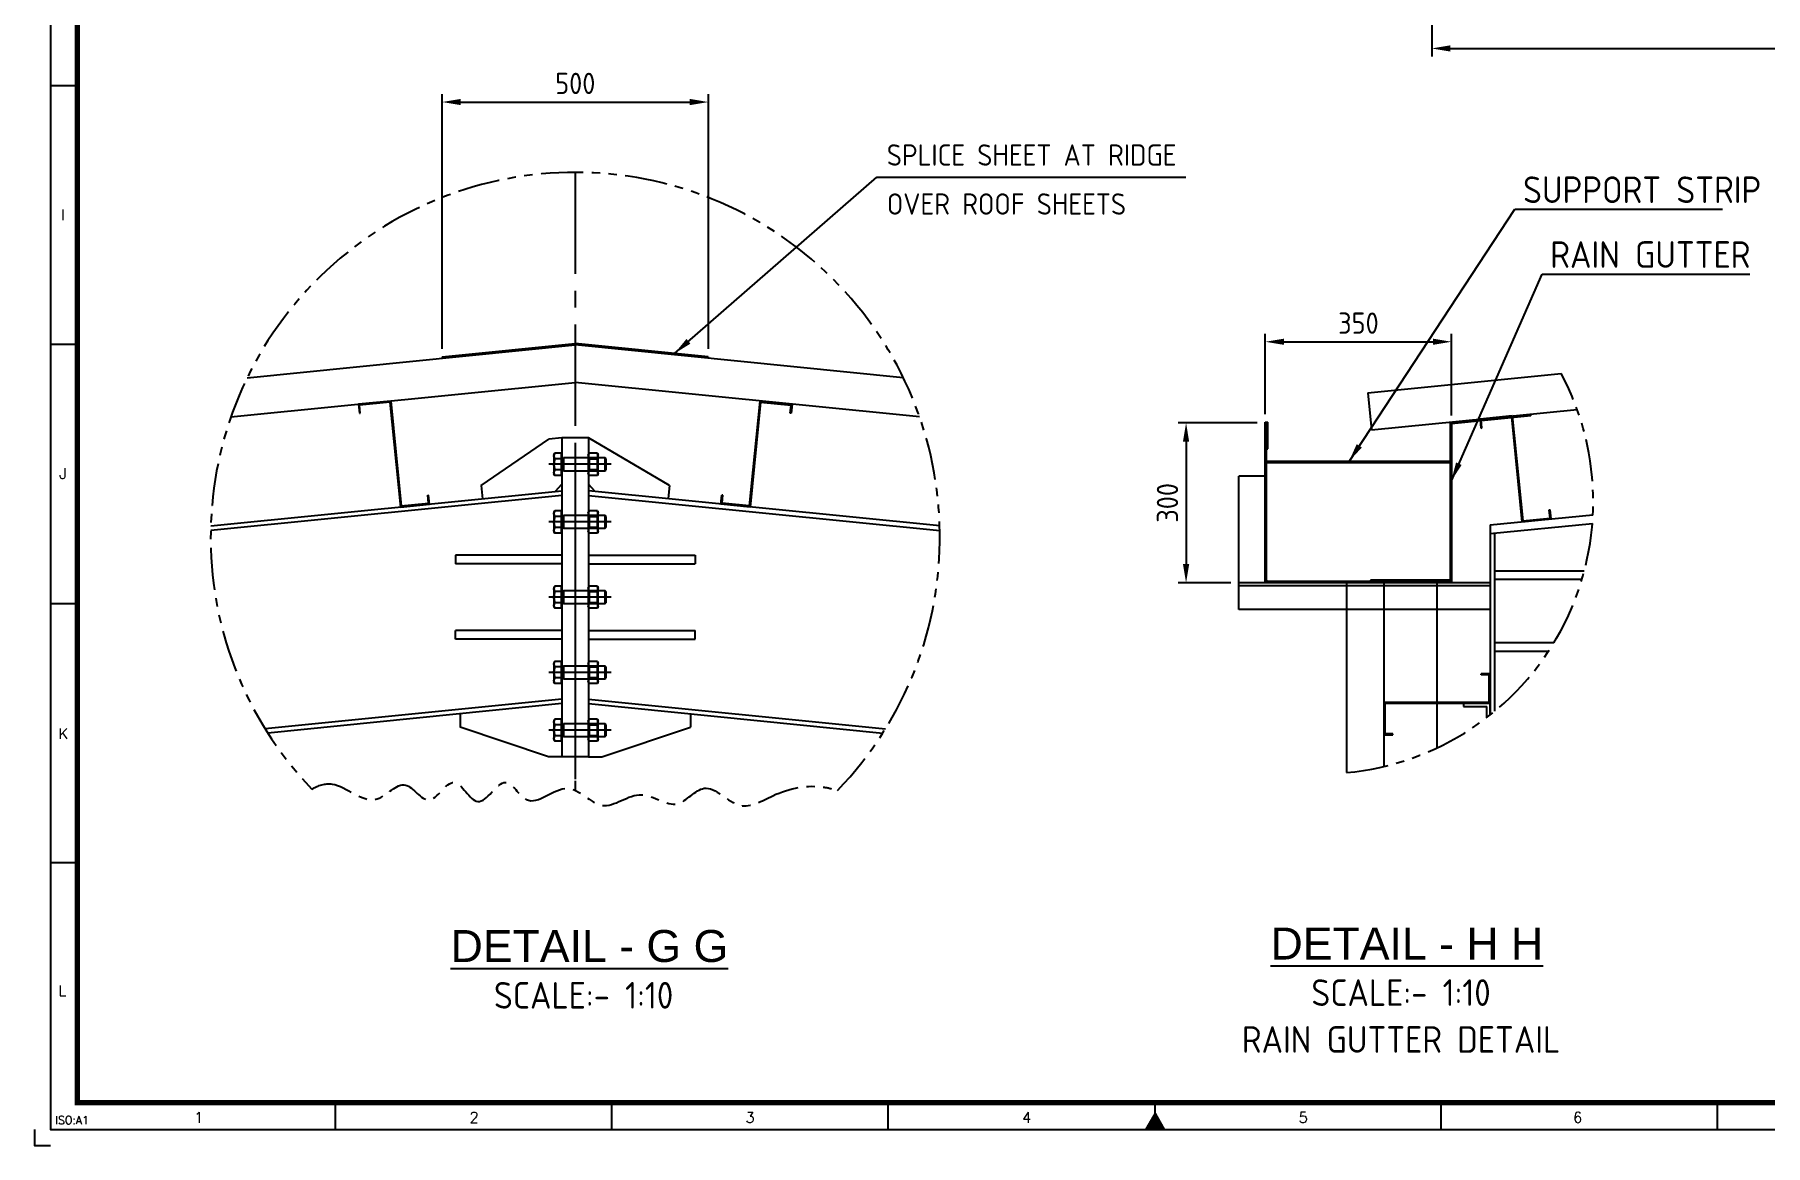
# Model space of a CAD drawing. Header units: millimetres. Extents: x -66 to 3621, y -1 to 3307.
# Drawn here: x 0 to 325.1, y 2714.3 to 2923 of the extents above; entities that cross this region are included whole.
import ezdxf
from ezdxf.enums import TextEntityAlignment as Align

# ---------------------------------------------------------------- set-up
doc = ezdxf.new("R2010")
doc.units = ezdxf.units.MM
doc.linetypes.add('CENTER2', pattern=[28.575, 19.05, -3.175, 3.175, -3.175])
doc.linetypes.add('PHANTOM2', pattern=[31.75, 15.875, -3.175, 3.175, -3.175, 3.175, -3.175])
for name, color, linetype in [('BORDER', 6, 'Continuous'), ('MAIN-1', 7, 'Continuous'), ('MAIN-2', 7, 'Continuous')]:
    doc.layers.add(name, color=color, linetype=linetype)
doc.styles.add('ACISOTS', font='isocp.shx')
doc.styles.add('ROMANS', font='romans.shx', dxfattribs={"width": 0.8})
doc.styles.get("Standard").update_dxf_attribs({"font": 'arial.ttf'})
doc.dimstyles.new('ISO-25', dxfattribs={"dimtxt": 4, "dimasz": 3.5, "dimexe": 1.5, "dimexo": 1.5, "dimgap": 1.5, "dimtad": 1, "dimtxsty": 'Standard', "dimcen": 0, "dimadec": 0, "dimazin": 0, "dimtfac": 1, "dimtmove": 0, "dimatfit": 3, "dimfxl": 1, "dimarcsym": 0})

# ---------------------------------------------------------------- blocks, each defined once
blk = doc.blocks.new('A1B')
at = {"layer": 'BORDER', "color": 1}
for p, q in [((3, 199.17), (8, 199.17)), ((3, 150.51), (8, 150.51)), ((3, 101.84), (8, 101.84)), ((3, 53.17), (8, 53.17)), ((56.44, 8), (56.44, 3)), ((108.38, 8), (108.38, 3)), ((160.31, 8), (160.31, 3)), ((264.19, 8), (264.19, 3)), ((316.12, 8), (316.12, 3))]:
    blk.add_line(p, q, dxfattribs=at)
at = {"layer": 'BORDER'}
for p, q in [((210.5, 5), (210.5, 8)), ((210.5, 5), (210.5, 8)), ((210.5, 3), (210.5, 8)), ((210.5, 6), (208.77, 3)), ((210.5, 6), (212.23, 3))]:
    blk.add_line(p, q, dxfattribs=at)
blk.add_lwpolyline([(837, 3), (837, 590), (3, 590), (3, 3)], close=True, dxfattribs=at)
at = {"layer": 'BORDER', "const_width": 1}
blk.add_lwpolyline([(8, 8), (832, 8), (832, 585), (8, 585)], close=True, dxfattribs=at)
at = {"layer": 'BORDER', "color": 1}
blk.add_lwpolyline([(0, 3), (0, 0), (3, 0)], dxfattribs=at)
at = {"layer": 'BORDER'}
blk.add_solid([(212.23, 3), (208.77, 3), (210.5, 6)], dxfattribs=at)
at = {"layer": 'BORDER', "color": 1, "style": 'ROMANS'}
for s, height, p in [('I', 2, (5.31, 173.82)), ('J', 2, (5.33, 125.23)), ('K', 2, (5.38, 76.36)), ('L', 2, (5.2, 28.07)), ('ISO:A1', 1.5, (7.03, 4)), ('1', 2, (30.81, 4.25)), ('2', 2, (82.56, 4.25)), ('3', 2, (134.41, 4.25)), ('4', 2, (186.37, 4.25)), ('5', 2, (238.32, 4.25)), ('6', 2, (289.89, 4.25))]:
    blk.add_text(s, height=height, dxfattribs=at).set_placement(p, align=Align.CENTER)
blk = doc.blocks.new('A$7E9510B2D7BB')
at = {"color": 4}
for p, q in [((61, 200), (0, 200)), ((0, 200), (0, 183)), ((1.8, 183), (1.8, 198.2)), ((59.2, 198.2), (1.8, 198.2)), ((59.2, 198.2), (59.2, 0)), ((61, 200), (61, 1.8)), ((0, 183), (1.8, 183)), ((59.2, 0), (114.2, 0)), ((61, 1.8), (112.4, 1.8)), ((112.4, 1.8), (112.4, 17)), ((112.4, 17), (114.2, 17)), ((114.2, 0), (114.2, 17))]:
    blk.add_line(p, q, dxfattribs=at)
blk = doc.blocks.new('A$7E96CE153525B')
blk.add_line((2.338, 0.416), (0, 0.416))
at = {"layer": 'MAIN-1'}
for p, q in [((0.192, 0.776), (0.224, 0.831)), ((0.192, 0.776), (0.192, 0.727)), ((0.192, 0.737), (0.193, 0.747)), ((0.192, 0.727), (0.192, 0.737)), ((0.192, 0.727), (0.192, 0.416)), ((0.192, 0.717), (0.192, 0.727)), ((0.193, 0.708), (0.192, 0.717)), ((0.193, 0.747), (0.195, 0.757)), ((0.195, 0.698), (0.193, 0.708)), ((0.195, 0.757), (0.197, 0.767)), ((0.197, 0.688), (0.195, 0.698)), ((0.197, 0.767), (0.2, 0.778)), ((0.2, 0.677), (0.197, 0.688)), ((0.2, 0.778), (0.203, 0.788)), ((0.203, 0.667), (0.2, 0.677)), ((0.203, 0.788), (0.208, 0.798)), ((0.208, 0.657), (0.203, 0.667)), ((0.208, 0.798), (0.212, 0.809)), ((0.212, 0.646), (0.208, 0.657)), ((0.212, 0.809), (0.218, 0.82)), ((0.218, 0.82), (0.224, 0.831)), ((0.476, 0.831), (0.224, 0.831)), ((0.476, 0.624), (0.476, 0.831)), ((0.49, 0.752), (0.476, 0.766)), ((0.492, 0.752), (0.49, 0.752)), ((0.49, 0.752), (0.49, 0.08)), ((0.492, 0.752), (0.492, 0.08)), ((0.52, 0.656), (0.508, 0.656)), ((0.508, 0.656), (0.508, 0.416)), ((0.552, 0.623), (0.52, 0.656)), ((0.52, 0.656), (0.52, 0.176)), ((2.114, 0.656), (0.552, 0.656)), ((0.552, 0.656), (0.552, 0.176)), ((1.476, 0.746), (1.511, 0.831)), ((1.476, 0.746), (1.476, 0.086)), ((1.488, 0.733), (1.489, 0.743)), ((1.488, 0.722), (1.488, 0.733)), ((1.489, 0.712), (1.488, 0.722)), ((1.489, 0.743), (1.49, 0.753)), ((1.49, 0.702), (1.489, 0.712)), ((1.49, 0.753), (1.491, 0.763)), ((1.491, 0.692), (1.49, 0.702)), ((1.491, 0.763), (1.493, 0.774)), ((1.493, 0.681), (1.491, 0.692)), ((1.493, 0.774), (1.495, 0.785)), ((1.495, 0.67), (1.493, 0.681)), ((1.495, 0.785), (1.498, 0.796)), ((1.498, 0.659), (1.495, 0.67)), ((1.498, 0.796), (1.502, 0.807)), ((1.502, 0.648), (1.498, 0.659)), ((1.502, 0.807), (1.506, 0.819)), ((1.506, 0.819), (1.511, 0.831)), ((1.822, 0.831), (1.511, 0.831)), ((1.822, 0.831), (1.856, 0.746)), ((1.822, 0.831), (1.826, 0.819)), ((1.826, 0.819), (1.83, 0.807)), ((1.83, 0.807), (1.834, 0.796)), ((1.834, 0.659), (1.83, 0.648)), ((1.834, 0.796), (1.837, 0.785)), ((1.837, 0.67), (1.834, 0.659)), ((1.837, 0.785), (1.839, 0.774)), ((1.839, 0.681), (1.837, 0.67)), ((1.839, 0.774), (1.841, 0.763)), ((1.841, 0.692), (1.839, 0.681)), ((1.841, 0.763), (1.843, 0.753)), ((1.843, 0.702), (1.841, 0.692)), ((1.843, 0.753), (1.844, 0.743)), ((1.844, 0.712), (1.843, 0.702)), ((1.844, 0.743), (1.844, 0.733)), ((1.844, 0.733), (1.844, 0.722)), ((1.844, 0.722), (1.844, 0.712)), ((1.856, 0.086), (1.856, 0.746)), ((2.146, 0.623), (2.114, 0.656)), ((2.114, 0.656), (2.114, 0.176)), ((0.192, 0.436), (0.193, 0.456)), ((0.192, 0.416), (0.192, 0.436)), ((0.192, 0.396), (0.192, 0.416)), ((0.192, 0.416), (0.192, 0.104)), ((0.193, 0.376), (0.192, 0.396)), ((0.192, 0.114), (0.193, 0.124)), ((0.192, 0.104), (0.192, 0.114)), ((0.192, 0.104), (0.192, 0.056)), ((0.192, 0.094), (0.192, 0.104)), ((0.193, 0.084), (0.192, 0.094)), ((0.224, 0), (0.192, 0.056)), ((0.193, 0.456), (0.195, 0.475)), ((0.195, 0.356), (0.193, 0.376)), ((0.193, 0.124), (0.195, 0.134)), ((0.195, 0.074), (0.193, 0.084)), ((0.195, 0.475), (0.197, 0.496)), ((0.197, 0.336), (0.195, 0.356)), ((0.195, 0.134), (0.197, 0.144)), ((0.197, 0.064), (0.195, 0.074)), ((0.197, 0.496), (0.2, 0.516)), ((0.2, 0.316), (0.197, 0.336)), ((0.197, 0.144), (0.2, 0.154)), ((0.2, 0.054), (0.197, 0.064)), ((0.2, 0.516), (0.203, 0.536)), ((0.203, 0.295), (0.2, 0.316)), ((0.2, 0.154), (0.203, 0.164)), ((0.203, 0.044), (0.2, 0.054)), ((0.203, 0.536), (0.208, 0.557)), ((0.208, 0.274), (0.203, 0.295)), ((0.203, 0.164), (0.208, 0.175)), ((0.208, 0.033), (0.203, 0.044)), ((0.208, 0.557), (0.212, 0.579)), ((0.212, 0.253), (0.208, 0.274)), ((0.208, 0.175), (0.212, 0.185)), ((0.212, 0.022), (0.208, 0.033)), ((0.218, 0.635), (0.212, 0.646)), ((0.212, 0.579), (0.218, 0.601)), ((0.218, 0.231), (0.212, 0.253)), ((0.212, 0.185), (0.218, 0.196)), ((0.218, 0.011), (0.212, 0.022)), ((0.224, 0.624), (0.218, 0.635)), ((0.218, 0.601), (0.224, 0.624)), ((0.224, 0.208), (0.218, 0.231)), ((0.218, 0.196), (0.224, 0.208)), ((0.224, 0), (0.218, 0.011)), ((0.476, 0.624), (0.224, 0.624)), ((0.476, 0.208), (0.224, 0.208)), ((0.476, 0), (0.224, 0)), ((0.476, 0.208), (0.476, 0.624)), ((0.476, 0), (0.476, 0.208)), ((0.476, 0.066), (0.49, 0.08)), ((0.49, 0.08), (0.492, 0.08)), ((0.508, 0.416), (0.508, 0.176)), ((0.508, 0.176), (0.52, 0.176)), ((0.52, 0.176), (0.552, 0.208)), ((0.552, 0.176), (2.114, 0.176)), ((1.511, 0), (1.476, 0.086)), ((1.488, 0.426), (1.489, 0.446)), ((1.488, 0.406), (1.488, 0.426)), ((1.489, 0.385), (1.488, 0.406)), ((1.488, 0.109), (1.489, 0.119)), ((1.488, 0.099), (1.488, 0.109)), ((1.489, 0.089), (1.488, 0.099)), ((1.489, 0.446), (1.49, 0.467)), ((1.49, 0.365), (1.489, 0.385)), ((1.489, 0.119), (1.49, 0.129)), ((1.49, 0.078), (1.489, 0.089)), ((1.49, 0.467), (1.491, 0.487)), ((1.491, 0.344), (1.49, 0.365)), ((1.49, 0.129), (1.491, 0.14)), ((1.491, 0.068), (1.49, 0.078)), ((1.491, 0.487), (1.493, 0.509)), ((1.493, 0.323), (1.491, 0.344)), ((1.491, 0.14), (1.493, 0.15)), ((1.493, 0.057), (1.491, 0.068)), ((1.493, 0.509), (1.495, 0.53)), ((1.495, 0.301), (1.493, 0.323)), ((1.493, 0.15), (1.495, 0.161)), ((1.495, 0.047), (1.493, 0.057)), ((1.495, 0.53), (1.498, 0.552)), ((1.498, 0.279), (1.495, 0.301)), ((1.495, 0.161), (1.498, 0.172)), ((1.498, 0.036), (1.495, 0.047)), ((1.498, 0.552), (1.502, 0.575)), ((1.502, 0.256), (1.498, 0.279)), ((1.498, 0.172), (1.502, 0.184)), ((1.502, 0.024), (1.498, 0.036)), ((1.506, 0.636), (1.502, 0.648)), ((1.502, 0.575), (1.506, 0.599)), ((1.506, 0.233), (1.502, 0.256)), ((1.502, 0.184), (1.506, 0.195)), ((1.506, 0.012), (1.502, 0.024)), ((1.511, 0.624), (1.506, 0.636)), ((1.506, 0.599), (1.511, 0.624)), ((1.511, 0.208), (1.506, 0.233)), ((1.506, 0.195), (1.511, 0.208)), ((1.511, 0), (1.506, 0.012)), ((1.822, 0.624), (1.511, 0.624)), ((1.822, 0.208), (1.511, 0.208)), ((1.822, 0), (1.511, 0)), ((1.826, 0.636), (1.822, 0.624)), ((1.822, 0.624), (1.826, 0.599)), ((1.826, 0.233), (1.822, 0.208)), ((1.822, 0.208), (1.826, 0.195)), ((1.856, 0.086), (1.822, 0)), ((1.826, 0.012), (1.822, 0)), ((1.83, 0.648), (1.826, 0.636)), ((1.826, 0.599), (1.83, 0.575)), ((1.83, 0.256), (1.826, 0.233)), ((1.826, 0.195), (1.83, 0.184)), ((1.83, 0.024), (1.826, 0.012)), ((1.83, 0.575), (1.834, 0.552)), ((1.834, 0.279), (1.83, 0.256)), ((1.83, 0.184), (1.834, 0.172)), ((1.834, 0.036), (1.83, 0.024)), ((1.834, 0.552), (1.837, 0.53)), ((1.837, 0.301), (1.834, 0.279)), ((1.834, 0.172), (1.837, 0.161)), ((1.837, 0.047), (1.834, 0.036)), ((1.837, 0.53), (1.839, 0.509)), ((1.839, 0.323), (1.837, 0.301)), ((1.837, 0.161), (1.839, 0.15)), ((1.839, 0.057), (1.837, 0.047)), ((1.839, 0.509), (1.841, 0.487)), ((1.841, 0.344), (1.839, 0.323)), ((1.839, 0.15), (1.841, 0.14)), ((1.841, 0.068), (1.839, 0.057)), ((1.841, 0.487), (1.843, 0.467)), ((1.843, 0.365), (1.841, 0.344)), ((1.841, 0.14), (1.843, 0.129)), ((1.843, 0.078), (1.841, 0.068)), ((1.843, 0.467), (1.844, 0.446)), ((1.844, 0.385), (1.843, 0.365)), ((1.843, 0.129), (1.844, 0.119)), ((1.844, 0.089), (1.843, 0.078)), ((1.844, 0.446), (1.844, 0.426)), ((1.844, 0.426), (1.844, 0.406)), ((1.844, 0.406), (1.844, 0.385)), ((1.844, 0.119), (1.844, 0.109)), ((1.844, 0.109), (1.844, 0.099)), ((1.844, 0.099), (1.844, 0.089)), ((2.114, 0.176), (2.146, 0.208)), ((2.146, 0.623), (2.146, 0.208))]:
    blk.add_line(p, q, dxfattribs=at)
for centre, start, end in [((0.508, 0.672), 180.00002, 270.00002), ((0.508, 0.16), 89.99998, 179.99998)]:
    blk.add_arc(centre, 0.016, start, end, dxfattribs=at)
at = {"layer": 'MAIN-2'}
for p, q in [((0.193, 0.747), (0.192, 0.737)), ((0.192, 0.737), (0.192, 0.727)), ((0.192, 0.727), (0.192, 0.717)), ((0.192, 0.717), (0.193, 0.708)), ((0.195, 0.757), (0.193, 0.747)), ((0.193, 0.708), (0.195, 0.698)), ((0.197, 0.767), (0.195, 0.757)), ((0.195, 0.698), (0.197, 0.688)), ((0.2, 0.778), (0.197, 0.767)), ((0.197, 0.688), (0.2, 0.677)), ((0.203, 0.788), (0.2, 0.778)), ((0.2, 0.677), (0.203, 0.667)), ((0.208, 0.798), (0.203, 0.788)), ((0.203, 0.667), (0.208, 0.657)), ((0.212, 0.809), (0.208, 0.798)), ((0.208, 0.657), (0.212, 0.646)), ((0.218, 0.82), (0.212, 0.809)), ((0.224, 0.831), (0.218, 0.82)), ((0.49, 0.08), (0.49, 0.752)), ((0.508, 0.416), (0.508, 0.656)), ((0.52, 0.176), (0.52, 0.656)), ((1.476, 0.656), (1.509, 0.623)), ((1.489, 0.743), (1.488, 0.733)), ((1.488, 0.733), (1.488, 0.722)), ((1.488, 0.722), (1.489, 0.712)), ((1.49, 0.753), (1.489, 0.743)), ((1.489, 0.712), (1.49, 0.702)), ((1.491, 0.763), (1.49, 0.753)), ((1.49, 0.702), (1.491, 0.692)), ((1.493, 0.774), (1.491, 0.763)), ((1.491, 0.692), (1.493, 0.681)), ((1.495, 0.785), (1.493, 0.774)), ((1.493, 0.681), (1.495, 0.67)), ((1.498, 0.796), (1.495, 0.785)), ((1.495, 0.67), (1.498, 0.659)), ((1.502, 0.807), (1.498, 0.796)), ((1.498, 0.659), (1.502, 0.648)), ((1.506, 0.819), (1.502, 0.807)), ((1.511, 0.831), (1.506, 0.819)), ((1.826, 0.819), (1.822, 0.831)), ((1.824, 0.623), (1.856, 0.656)), ((1.83, 0.807), (1.826, 0.819)), ((1.834, 0.796), (1.83, 0.807)), ((1.83, 0.648), (1.834, 0.659)), ((1.837, 0.785), (1.834, 0.796)), ((1.834, 0.659), (1.837, 0.67)), ((1.839, 0.774), (1.837, 0.785)), ((1.837, 0.67), (1.839, 0.681)), ((1.841, 0.763), (1.839, 0.774)), ((1.839, 0.681), (1.841, 0.692)), ((1.843, 0.753), (1.841, 0.763)), ((1.841, 0.692), (1.843, 0.702)), ((1.844, 0.743), (1.843, 0.753)), ((1.843, 0.702), (1.844, 0.712)), ((1.844, 0.733), (1.844, 0.743)), ((1.844, 0.722), (1.844, 0.733)), ((1.844, 0.712), (1.844, 0.722)), ((2.114, 0.176), (2.114, 0.656)), ((0.193, 0.456), (0.192, 0.436)), ((0.192, 0.436), (0.192, 0.416)), ((0.192, 0.416), (0.192, 0.396)), ((0.192, 0.396), (0.193, 0.376)), ((0.193, 0.124), (0.192, 0.114)), ((0.192, 0.114), (0.192, 0.104)), ((0.192, 0.104), (0.192, 0.094)), ((0.192, 0.094), (0.193, 0.084)), ((0.195, 0.475), (0.193, 0.456)), ((0.193, 0.376), (0.195, 0.356)), ((0.195, 0.134), (0.193, 0.124)), ((0.193, 0.084), (0.195, 0.074)), ((0.197, 0.496), (0.195, 0.475)), ((0.195, 0.356), (0.197, 0.336)), ((0.197, 0.144), (0.195, 0.134)), ((0.195, 0.074), (0.197, 0.064)), ((0.2, 0.516), (0.197, 0.496)), ((0.197, 0.336), (0.2, 0.316)), ((0.2, 0.154), (0.197, 0.144)), ((0.197, 0.064), (0.2, 0.054)), ((0.203, 0.536), (0.2, 0.516)), ((0.2, 0.316), (0.203, 0.295)), ((0.203, 0.164), (0.2, 0.154)), ((0.2, 0.054), (0.203, 0.044)), ((0.208, 0.557), (0.203, 0.536)), ((0.203, 0.295), (0.208, 0.274)), ((0.208, 0.175), (0.203, 0.164)), ((0.203, 0.044), (0.208, 0.033)), ((0.212, 0.579), (0.208, 0.557)), ((0.208, 0.274), (0.212, 0.253)), ((0.212, 0.185), (0.208, 0.175)), ((0.208, 0.033), (0.212, 0.022)), ((0.212, 0.646), (0.218, 0.635)), ((0.218, 0.601), (0.212, 0.579)), ((0.212, 0.253), (0.218, 0.231)), ((0.218, 0.196), (0.212, 0.185)), ((0.212, 0.022), (0.218, 0.011)), ((0.218, 0.635), (0.224, 0.624)), ((0.224, 0.624), (0.218, 0.601)), ((0.218, 0.231), (0.224, 0.208)), ((0.224, 0.208), (0.218, 0.196)), ((0.218, 0.011), (0.224, 0)), ((0.476, 0.624), (0.224, 0.624)), ((0.476, 0.208), (0.224, 0.208)), ((0.508, 0.176), (0.508, 0.416)), ((1.509, 0.208), (1.476, 0.176)), ((1.489, 0.446), (1.488, 0.426)), ((1.488, 0.426), (1.488, 0.406)), ((1.488, 0.406), (1.489, 0.385)), ((1.489, 0.119), (1.488, 0.109)), ((1.488, 0.109), (1.488, 0.099)), ((1.488, 0.099), (1.489, 0.089)), ((1.49, 0.467), (1.489, 0.446)), ((1.489, 0.385), (1.49, 0.365)), ((1.49, 0.129), (1.489, 0.119)), ((1.489, 0.089), (1.49, 0.078)), ((1.491, 0.487), (1.49, 0.467)), ((1.49, 0.365), (1.491, 0.344)), ((1.491, 0.14), (1.49, 0.129)), ((1.49, 0.078), (1.491, 0.068)), ((1.493, 0.509), (1.491, 0.487)), ((1.491, 0.344), (1.493, 0.323)), ((1.493, 0.15), (1.491, 0.14)), ((1.491, 0.068), (1.493, 0.057)), ((1.495, 0.53), (1.493, 0.509)), ((1.493, 0.323), (1.495, 0.301)), ((1.495, 0.161), (1.493, 0.15)), ((1.493, 0.057), (1.495, 0.047)), ((1.498, 0.552), (1.495, 0.53)), ((1.495, 0.301), (1.498, 0.279)), ((1.498, 0.172), (1.495, 0.161)), ((1.495, 0.047), (1.498, 0.036)), ((1.502, 0.575), (1.498, 0.552)), ((1.498, 0.279), (1.502, 0.256)), ((1.502, 0.184), (1.498, 0.172)), ((1.498, 0.036), (1.502, 0.024)), ((1.502, 0.648), (1.506, 0.636)), ((1.506, 0.599), (1.502, 0.575)), ((1.502, 0.256), (1.506, 0.233)), ((1.506, 0.195), (1.502, 0.184)), ((1.502, 0.024), (1.506, 0.012)), ((1.506, 0.636), (1.511, 0.624)), ((1.511, 0.624), (1.506, 0.599)), ((1.506, 0.233), (1.511, 0.208)), ((1.511, 0.208), (1.506, 0.195)), ((1.506, 0.012), (1.511, 0)), ((1.509, 0.623), (1.824, 0.623)), ((1.509, 0.623), (1.509, 0.208)), ((1.509, 0.208), (1.509, 0.623)), ((1.824, 0.208), (1.509, 0.208)), ((1.822, 0.624), (1.511, 0.624)), ((1.822, 0.208), (1.511, 0.208)), ((1.822, 0.624), (1.826, 0.636)), ((1.826, 0.599), (1.822, 0.624)), ((1.822, 0.208), (1.826, 0.233)), ((1.826, 0.195), (1.822, 0.208)), ((1.822, 0), (1.826, 0.012)), ((1.824, 0.623), (1.824, 0.208)), ((1.824, 0.208), (1.824, 0.623)), ((1.856, 0.176), (1.824, 0.208)), ((1.826, 0.636), (1.83, 0.648)), ((1.83, 0.575), (1.826, 0.599)), ((1.826, 0.233), (1.83, 0.256)), ((1.83, 0.184), (1.826, 0.195)), ((1.826, 0.012), (1.83, 0.024)), ((1.834, 0.552), (1.83, 0.575)), ((1.83, 0.256), (1.834, 0.279)), ((1.834, 0.172), (1.83, 0.184)), ((1.83, 0.024), (1.834, 0.036)), ((1.837, 0.53), (1.834, 0.552)), ((1.834, 0.279), (1.837, 0.301)), ((1.837, 0.161), (1.834, 0.172)), ((1.834, 0.036), (1.837, 0.047)), ((1.839, 0.509), (1.837, 0.53)), ((1.837, 0.301), (1.839, 0.323)), ((1.839, 0.15), (1.837, 0.161)), ((1.837, 0.047), (1.839, 0.057)), ((1.841, 0.487), (1.839, 0.509)), ((1.839, 0.323), (1.841, 0.344)), ((1.841, 0.14), (1.839, 0.15)), ((1.839, 0.057), (1.841, 0.068)), ((1.843, 0.467), (1.841, 0.487)), ((1.841, 0.344), (1.843, 0.365)), ((1.843, 0.129), (1.841, 0.14)), ((1.841, 0.068), (1.843, 0.078)), ((1.844, 0.446), (1.843, 0.467)), ((1.843, 0.365), (1.844, 0.385)), ((1.844, 0.119), (1.843, 0.129)), ((1.843, 0.078), (1.844, 0.089)), ((1.844, 0.426), (1.844, 0.446)), ((1.844, 0.406), (1.844, 0.426)), ((1.844, 0.385), (1.844, 0.406)), ((1.844, 0.109), (1.844, 0.119)), ((1.844, 0.099), (1.844, 0.109)), ((1.844, 0.089), (1.844, 0.099))]:
    blk.add_line(p, q, dxfattribs=at)
blk = doc.blocks.new('*D6186')
at = {"color": 0, "lineweight": -2}
for p, q in [((76.57, 2863.98), (76.57, 2911.87)), ((80.07, 2910.37), (123.07, 2910.37)), ((126.57, 2863.98), (126.57, 2911.87))]:
    blk.add_line(p, q, dxfattribs=at)
at = {"color": 0}
for points in [[(80.07, 2910.96), (80.07, 2909.79), (76.57, 2910.37)], [(123.07, 2909.79), (123.07, 2910.96), (126.57, 2910.37)]]:
    blk.add_solid(points, dxfattribs=at)
at = {"layer": 'Defpoints', "color": 0}
for p in [(126.57, 2910.37), (76.57, 2862.48), (126.57, 2862.48)]:
    blk.add_point(p, dxfattribs=at)
at = {"color": 0, "insert": (101.57, 2913.87), "char_height": 4, "attachment_point": 5, "style": 'ACISOTS'}
blk.add_mtext('500', dxfattribs=at)
blk = doc.blocks.new('*D6187')
at = {"color": 0, "lineweight": -2}
for p, q in [((262.46, 2969.06), (262.46, 2918.94)), ((542.46, 2960.23), (542.46, 2918.94)), ((265.96, 2920.44), (538.96, 2920.44))]:
    blk.add_line(p, q, dxfattribs=at)
at = {"color": 0}
for points in [[(265.96, 2921.02), (265.96, 2919.86), (262.46, 2920.44)], [(538.96, 2919.86), (538.96, 2921.02), (542.46, 2920.44)]]:
    blk.add_solid(points, dxfattribs=at)
at = {"layer": 'Defpoints', "color": 0}
for p in [(262.46, 2970.56), (542.46, 2961.73), (542.46, 2920.44)]:
    blk.add_point(p, dxfattribs=at)
at = {"color": 0, "insert": (402.92, 2923.94), "char_height": 4, "attachment_point": 5, "style": 'ACISOTS'}
blk.add_mtext('14000 C/C COLUMN BASE', dxfattribs=at)
blk = doc.blocks.new('*D6198')
at = {"color": 0, "lineweight": -2}
for p, q in [((231.2, 2851.7), (231.2, 2866.83)), ((234.7, 2865.33), (262.7, 2865.33)), ((266.2, 2851.48), (266.2, 2866.83))]:
    blk.add_line(p, q, dxfattribs=at)
at = {"color": 0}
for points in [[(234.7, 2865.91), (234.7, 2864.75), (231.2, 2865.33)], [(262.7, 2864.75), (262.7, 2865.91), (266.2, 2865.33)]]:
    blk.add_solid(points, dxfattribs=at)
at = {"layer": 'Defpoints', "color": 0}
for p in [(266.2, 2865.33), (231.2, 2850.2), (266.2, 2849.98)]:
    blk.add_point(p, dxfattribs=at)
at = {"color": 0, "insert": (248.7, 2868.83), "char_height": 4, "attachment_point": 5, "style": 'ACISOTS'}
blk.add_mtext('350', dxfattribs=at)
blk = doc.blocks.new('*D6199')
at = {"color": 0, "lineweight": -2}
for p, q in [((229.7, 2850.07), (214.82, 2850.07)), ((216.32, 2846.57), (216.32, 2823.55)), ((224.7, 2820.05), (214.82, 2820.05))]:
    blk.add_line(p, q, dxfattribs=at)
at = {"color": 0}
for points in [[(216.9, 2846.57), (215.73, 2846.57), (216.32, 2850.07)], [(215.73, 2823.55), (216.9, 2823.55), (216.32, 2820.05)]]:
    blk.add_solid(points, dxfattribs=at)
at = {"layer": 'Defpoints', "color": 0}
for p in [(231.2, 2850.07), (216.32, 2820.05), (226.2, 2820.05)]:
    blk.add_point(p, dxfattribs=at)
at = {"color": 0, "insert": (212.82, 2835.06), "char_height": 4, "attachment_point": 5, "rotation": 90, "style": 'ACISOTS'}
blk.add_mtext('300', dxfattribs=at)

msp = doc.modelspace()

# ---------------------------------------------------------------- linework, layer by layer
at = {"color": 3, "linetype": 'CENTER2'}
msp.add_line((101.5671, 2897.14573), (101.5671, 2781.045), dxfattribs=at)
for p, q in [((39.94678, 2858.56435), (101.5671, 2864.72638)), ((76.5671, 2862.47763), (101.5671, 2864.97763)), ((163.18741, 2858.56435), (101.56709, 2864.72638)), ((126.5671, 2862.47763), (101.5671, 2864.97763)), ((76.5671, 2862.47763), (76.59198, 2862.22887)), ((126.5671, 2862.47763), (126.54222, 2862.22887)), ((250.47208, 2855.70491), (286.8005, 2859.33775)), ((36.88542, 2851.19469), (101.5671, 2857.65669)), ((166.24878, 2851.1947), (101.56709, 2857.65669)), ((250.47208, 2855.70491), (251.16438, 2848.77527)), ((251.16438, 2848.77527), (289.78003, 2852.63315)), ((265.95459, 2850.20137), (281.07921, 2851.71239)), ((281.07921, 2851.71239), (281.10406, 2851.46363)), ((231.20459, 2850.20137), (231.70459, 2850.20137)), ((231.20459, 2820.05137), (231.20459, 2850.20137)), ((231.45459, 2820.30137), (231.45459, 2849.95137)), ((231.70459, 2845.20137), (231.70459, 2850.20137)), ((265.95459, 2850.20137), (265.95459, 2820.30137)), ((266.20459, 2849.9751), (281.10406, 2851.46363)), ((266.20459, 2849.9751), (266.20459, 2820.05137)), ((83.89264, 2838.3038), (96.57951, 2847.05859)), ((99.0671, 2847.30735), (96.57951, 2847.05859)), ((99.0671, 2847.30735), (99.0671, 2787.34088)), ((104.0671, 2847.30735), (99.0671, 2847.30735)), ((104.0671, 2847.30735), (99.0671, 2847.30735)), ((101.5671, 2845.11477), (101.5671, 2783.16175)), ((119.24623, 2838.3506), (104.0671, 2847.30735)), ((104.0671, 2847.30735), (104.0671, 2787.34088)), ((231.20459, 2845.20137), (231.70459, 2845.20137)), ((265.95459, 2842.84622), (231.45459, 2842.84622)), ((265.95459, 2842.59622), (231.45459, 2842.59622)), ((97.87305, 2837.24536), (99.0671, 2838.56476)), ((105.26114, 2837.24536), (104.0671, 2838.56476)), ((226.20459, 2815.05137), (226.20459, 2840.05137)), ((231.20459, 2840.05137), (226.20459, 2840.05137)), ((99.0671, 2836.47467), (33.07894, 2829.87586)), ((33.09921, 2830.71686), (99.0671, 2837.30735)), ((83.89264, 2838.3038), (84.1414, 2835.8162)), ((170.03499, 2830.71686), (104.0671, 2837.30735)), ((104.0671, 2836.47467), (170.05525, 2829.87586)), ((119.24623, 2838.3506), (118.99747, 2835.86301)), ((273.44782, 2830.90191), (292.75745, 2832.83103)), ((273.44782, 2829.29394), (292.65415, 2831.21274)), ((273.44782, 2830.90191), (273.44782, 2795.2137)), ((274.30782, 2795.9106), (274.30782, 2829.37986)), ((79.0671, 2825.20729), (79.0671, 2823.60729)), ((99.0671, 2825.20729), (79.0671, 2825.20729)), ((99.0671, 2823.60729), (79.0671, 2823.60729)), ((104.0671, 2825.20729), (124.0671, 2825.20729)), ((104.0671, 2823.60729), (124.0671, 2823.60729)), ((124.0671, 2825.20729), (124.0671, 2823.60729)), ((273.44782, 2820.05137), (226.20459, 2820.05137)), ((273.44782, 2820.05137), (226.20459, 2820.05137)), ((273.44782, 2819.45137), (226.20459, 2819.45137)), ((266.20459, 2820.05137), (231.20459, 2820.05137)), ((231.45459, 2820.55137), (231.45459, 2820.30137)), ((265.95459, 2820.30137), (231.45459, 2820.30137)), ((246.44782, 2820.05137), (246.44782, 2784.37763)), ((246.44782, 2820.05137), (246.44782, 2784.37763)), ((265.94782, 2820.55137), (250.94782, 2820.55137)), ((250.94782, 2820.55137), (250.94782, 2820.30137)), ((253.44782, 2820.35196), (253.44782, 2785.52566)), ((263.44782, 2820.35196), (263.44782, 2789.01547)), ((265.94782, 2820.55137), (265.94782, 2820.30137)), ((291.12574, 2822.24098), (274.30782, 2822.24098)), ((290.67582, 2820.64098), (274.30782, 2820.64098)), ((273.47243, 2815.05137), (226.20459, 2815.05137)), ((79.0671, 2809.47253), (79.0671, 2811.07253)), ((99.0671, 2811.07253), (79.0671, 2811.07253)), ((99.0671, 2809.47253), (79.0671, 2809.47253)), ((104.0671, 2811.07253), (124.0671, 2811.07253)), ((104.0671, 2809.47253), (124.0671, 2809.47253)), ((124.0671, 2809.47253), (124.0671, 2811.07253)), ((285.3971, 2808.7545), (274.30782, 2808.7545)), ((284.38505, 2807.1545), (274.30782, 2807.1545)), ((99.0671, 2798.20515), (43.30178, 2792.62862)), ((99.0671, 2797.34088), (43.81239, 2791.81541)), ((104.0671, 2798.20515), (159.83242, 2792.62862)), ((104.0671, 2797.34088), (159.32181, 2791.81541)), ((273.44782, 2797.41206), (268.44782, 2797.41206)), ((268.44782, 2797.41206), (268.44782, 2796.81206)), ((268.44782, 2796.81206), (272.84782, 2796.81206)), ((272.84782, 2794.74539), (272.84782, 2796.81206)), ((273.44782, 2795.2137), (273.44782, 2797.41206)), ((79.93368, 2795.42754), (79.93368, 2792.92754)), ((123.20052, 2795.42754), (123.20052, 2792.92754)), ((96.5671, 2787.34088), (79.93368, 2792.92754)), ((106.5671, 2787.34088), (123.20052, 2792.92754)), ((99.0671, 2787.34088), (96.5671, 2787.34088)), ((104.0671, 2787.34088), (99.0671, 2787.34088)), ((104.0671, 2787.34088), (106.5671, 2787.34088))]:
    msp.add_line(p, q)
at = {"color": 6, "linetype": 'PHANTOM2', "ltscale": 0.5}
for centre, radius, start, end in [((101.5671, 2828.64654), 68.49919, 315.9766761, 223.7407304), ((241.69408, 2835.2781), 51.12197, 275.3355416, 28.0753414)]:
    msp.add_arc(centre, radius, start, end, dxfattribs=at)
msp.add_open_spline([(52.07809, 2781.28647), (53.32629, 2781.98268), (57.33329, 2783.34825), (63.52032, 2776.36824), (69.53144, 2784.55267), (74.21656, 2776.3569), (78.85978, 2785.86697), (83.28444, 2775.33074), (88.31243, 2785.58983), (92.79005, 2776.14128), (100.16785, 2784.46651), (106.52222, 2775.56912), (113.77364, 2782.51589), (120.61424, 2776.27614), (126.17366, 2784.07252), (132.1544, 2776.23441), (139.73845, 2781.09483), (146.04524, 2782.29895), (150.0106, 2781.29408), (150.82192, 2781.04295)], degree=3, knots=[3.199826918, 3.199826918, 3.199826918, 3.199826918, 7.300684899, 16.249986548, 22.153375405, 27.36873733, 33.111558936, 38.874370749, 45.19892607, 50.243725372, 58.224953348, 65.469951622, 73.23203897, 80.144346834, 85.924485241, 93.439802932, 99.799834378, 109.630907565, 112.179142735, 112.179142735, 112.179142735, 112.179142735], dxfattribs=at)

# ---------------------------------------------------------------- block references
msp.add_blockref('A1B', (0, 2714.33669))
at = {"yscale": 0.1, "zscale": 0.1}
for p, xscale, rotation in [((62.82761, 2833.68578), 0.09999999999999999, 5.710593341966618), ((140.30659, 2833.68578), -0.09999999999999999, 354.2894066580334), ((273.52747, 2830.9094), 0.1, 5.7105923241422), ((273.44782, 2791.49206), 0.1, 90.00000000000001)]:
    msp.add_blockref('A$7E9510B2D7BB', p, dxfattribs=dict(at, xscale=xscale, rotation=rotation))
at = {"xscale": 5, "yscale": 5, "zscale": 5}
for p in [(96.60662, 2840.22889), (96.60662, 2829.39621), (96.60662, 2815.26145), (96.60662, 2801.12669), (96.60662, 2790.26242)]:
    msp.add_blockref('A$7E96CE153525B', p, dxfattribs=at)

# ---------------------------------------------------------------- texts
at = {"style": 'ACISOTS'}
for s, insert, char_height, attachment_point in [('SPLICE SHEET AT RIDGE', (160.09371, 2898.40971), 4, 7), ('OVER ROOF SHEETS', (160.09371, 2889.20885), 4, 7), ('SCALE:- 1:10', (103.13441, 2742.53149), 5, 5), ('SCALE:- 1:10', (256.70094, 2743.03635), 5, 5), ('RAIN GUTTER DETAIL', (256.70094, 2734.23114), 5, 5)]:
    msp.add_mtext(s, dxfattribs=dict(at, insert=insert, char_height=char_height, attachment_point=attachment_point))
at = {"color": 3, "char_height": 5, "width": 45.954776, "attachment_point": 7, "style": 'ACISOTS'}
for s, insert in [('SUPPORT STRIP', (279.62873, 2891.39461)), ('RAIN GUTTER', (284.7323, 2879.20381))]:
    msp.add_mtext(s, dxfattribs=dict(at, insert=insert))
at = {"char_height": 6, "attachment_point": 5}
for s, insert in [('{\\LDETAIL - G G}', (104.2322, 2751.75608)), ('{\\LDETAIL - H H}', (257.79872, 2752.26093))]:
    msp.add_mtext(s, dxfattribs=dict(at, insert=insert))

# ---------------------------------------------------------------- dimensions: what is measured, and where the dimension line sits
dim = msp.add_linear_dim(base=(542.46389, 2920.43967), p1=(262.46389, 2970.56338), p2=(542.46389, 2961.72663), text='<> C/C COLUMN BASE', dimstyle='ISO-25', override={"dimtxt": 4, "dimlfac": 50, "dimtxsty": 'ACISOTS'})
dim.commit()
dim.dimension.update_dxf_attribs({"geometry": '*D6187', "text_midpoint": (402.92194, 2920.43967), "dimtype": 160})
for base, p1, p2, picture, middle in [((126.5671, 2910.37443), (76.5671, 2862.47763), (126.5671, 2862.47763), '*D6186', (101.5671, 2910.37443)), ((266.20459, 2865.32877), (231.20459, 2850.20137), (266.20459, 2849.9751), '*D6198', (248.70459, 2865.32877))]:
    dim = msp.add_linear_dim(base=base, p1=p1, p2=p2, dimstyle='ISO-25', override={"dimtxt": 4, "dimdec": 0, "dimlfac": 10, "dimtxsty": 'ACISOTS'})
    dim.commit()
    dim.dimension.update_dxf_attribs({"geometry": picture, "text_midpoint": middle, "dimtype": 160})
dim = msp.add_linear_dim(base=(216.31654, 2820.05137), p1=(231.20459, 2850.06777), p2=(226.20459, 2820.05137), angle=90, dimstyle='ISO-25', override={"dimtxt": 4, "dimdec": 0, "dimlfac": 10, "dimtxsty": 'ACISOTS'})
dim.commit()
dim.dimension.update_dxf_attribs({"geometry": '*D6199', "text_midpoint": (216.31654, 2835.05957), "dimtype": 160})

# ---------------------------------------------------------------- leaders
msp.add_leader([(120.19415, 2863.11492), (158.24911, 2896.22581), (216.29201, 2896.22581)], dimstyle='ISO-25', override={"dimgap": 1.5, "dimtad": 0})
at = {"color": 3}
for points in [[(246.92627, 2842.84622), (278.0963, 2890.24042), (317.10929, 2890.24042)], [(266.15486, 2839.21407), (283.19987, 2878.04962), (322.21286, 2878.04962)]]:
    msp.add_leader(points, dimstyle='ISO-25', override={"dimtxt": 4.5}, dxfattribs=at)

doc.saveas('drawing.dxf')
